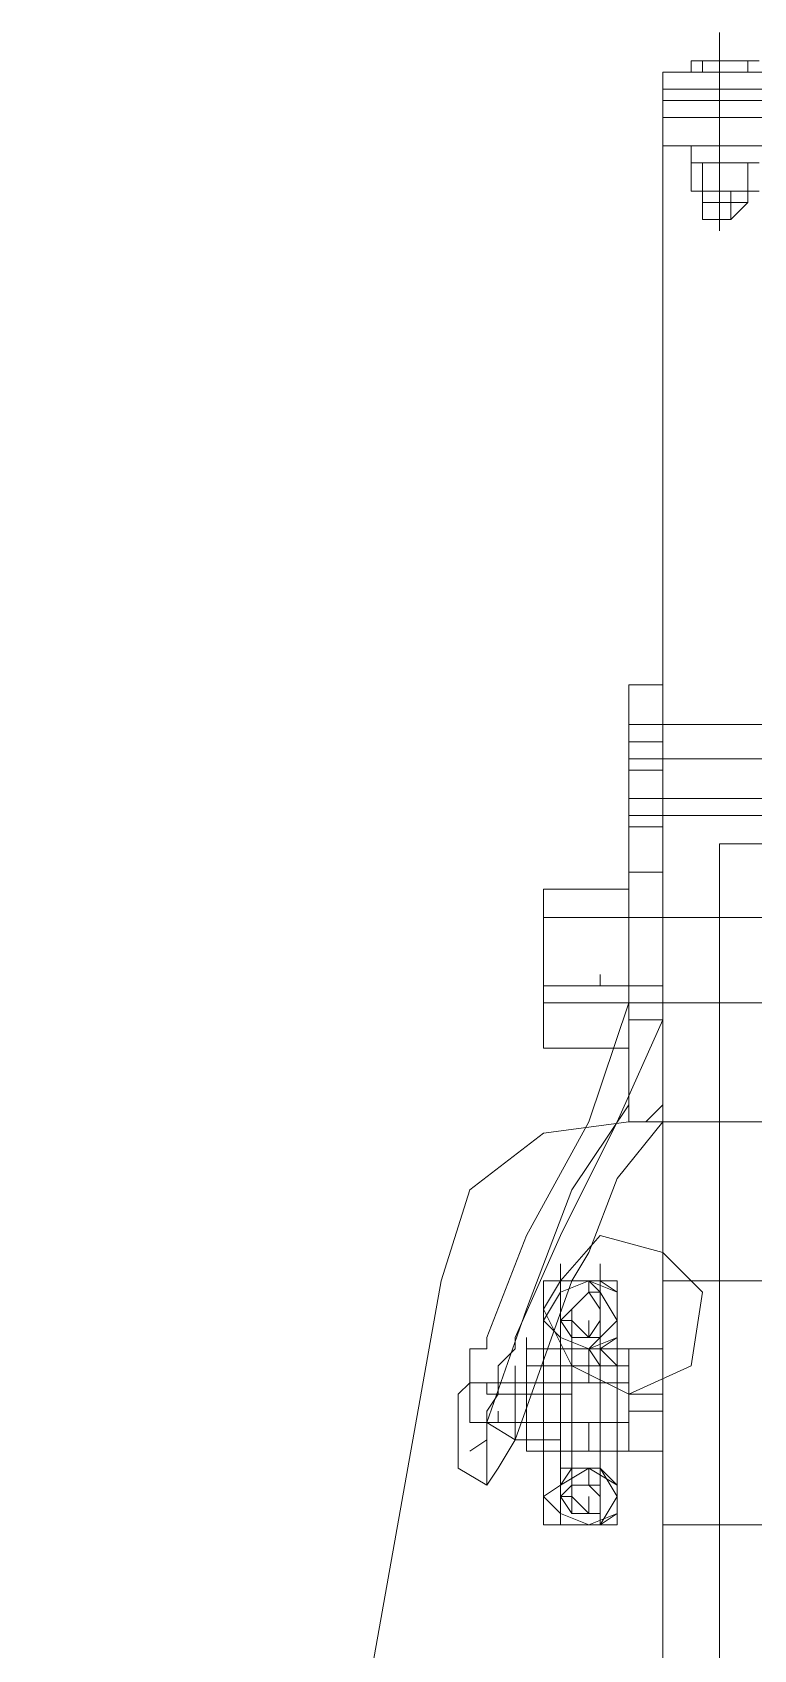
# Model space of a CAD drawing. Header units: millimetres. Extents: x 3220 to 226993, y 817 to 176024.
# Drawn here: x 73367.3 to 73551, y 89107.6 to 89519.8 of the extents above; entities that cross this region are included whole.
import ezdxf

# ---------------------------------------------------------------- set-up
doc = ezdxf.new("R2010")
doc.units = ezdxf.units.MM

# ---------------------------------------------------------------- blocks, each defined once
blk = doc.blocks.new('ligne broyage 2')
at = {"color": 7, "linetype": 'Continuous', "lineweight": 5, "true_color": 0x000007}
for points in [[(2481.4, 9702), (2481.4, 9752.63)], [(2495.87, 9730.94), (2495.87, 9742.51), (2393.16, 9742.51)], [(2485.74, 9745.4), (2471.28, 9745.4), (2471.28, 9745.4)], [(2488.63, 9742.51), (2471.28, 9742.51), (2471.28, 9742.51)], [(2474.17, 9745.4), (2474.17, 9742.51)], [(2488.63, 9742.51), (2488.63, 9745.4), (2474.17, 9745.4)], [(2485.74, 9745.4), (2485.74, 9742.51)], [(2488.63, 9745.4), (2485.74, 9745.4), (2485.74, 9745.4)], [(2422.09, 9738.17), (2495.87, 9738.17)], [(2422.09, 9738.17), (2495.87, 9738.17)], [(2422.09, 9735.28), (2495.87, 9735.28)], [(2495.87, 9730.94), (2393.16, 9730.94)], [(2495.87, 9730.94), (2393.16, 9730.94)], [(2495.87, 9730.94), (2455.36, 9730.94)], [(2455.36, 9730.94), (2495.87, 9730.94)], [(2495.87, 9730.94), (2495.87, 9434.39)], [(2455.36, 9723.7), (2495.87, 9723.7)], [(2455.36, 9723.7), (2495.87, 9723.7)], [(2488.63, 9723.7), (2471.28, 9723.7)], [(2471.28, 9719.36), (2488.63, 9719.36), (2488.63, 9723.7)], [(2488.63, 9723.7), (2488.63, 9719.36), (2471.28, 9719.36)], [(2488.63, 9723.7), (2471.28, 9723.7)], [(2474.17, 9719.36), (2471.28, 9719.36), (2471.28, 9719.36)], [(2485.74, 9719.36), (2471.28, 9719.36), (2471.28, 9719.36)], [(2474.17, 9719.36), (2485.74, 9719.36), (2485.74, 9712.13)], [(2474.17, 9719.36), (2474.17, 9712.13)], [(2474.17, 9719.36), (2474.17, 9712.13)], [(2488.63, 9719.36), (2485.74, 9719.36), (2485.74, 9719.36)], [(2485.74, 9719.36), (2485.74, 9712.13)], [(2488.63, 9719.36), (2485.74, 9719.36), (2485.74, 9719.36)], [(2488.63, 9719.36), (2488.63, 9712.13)], [(2488.63, 9719.36), (2488.63, 9712.13)], [(2471.28, 9712.13), (2488.63, 9712.13), (2488.63, 9712.13)], [(2471.28, 9712.13), (2474.17, 9712.13), (2474.17, 9712.13)], [(2488.63, 9712.13), (2474.17, 9712.13)], [(2474.17, 9712.13), (2485.74, 9712.13), (2485.74, 9712.13)], [(2474.17, 9712.13), (2474.17, 9709.24)], [(2478.51, 9712.13), (2478.51, 9704.9), (2474.17, 9709.24)], [(2485.74, 9704.9), (2485.74, 9709.24), (2474.17, 9709.24)], [(2485.74, 9712.13), (2488.63, 9712.13), (2488.63, 9712.13)], [(2485.74, 9712.13), (2485.74, 9709.24)], [(2485.74, 9712.13), (2485.74, 9704.9)], [(2485.74, 9704.9), (2478.51, 9704.9)], [(2495.87, 9571.81), (2495.87, 9586.28), (2495.87, 9586.28)], [(2495.87, 9586.28), (2504.55, 9586.28)], [(2504.55, 9576.15), (2504.55, 9586.28)], [(2495.87, 9576.15), (2495.87, 9579.05)], [(2466.94, 9576.15), (2466.94, 9553.01), (2495.87, 9553.01)], [(2495.87, 9576.15), (2466.94, 9576.15)], [(2495.87, 9576.15), (2504.55, 9576.15)], [(2504.55, 9576.15), (2504.55, 9564.58), (2504.55, 9564.58)], [(2495.87, 9571.81), (2504.55, 9571.81)], [(2495.87, 9571.81), (2495.87, 9564.58), (2504.55, 9564.58)], [(2504.55, 9567.47), (2466.94, 9567.47)], [(2495.87, 9505.27), (2495.87, 9564.58)], [(2504.55, 9505.27), (2504.55, 9564.58)], [(2466.94, 9557.35), (2504.55, 9557.35)], [(2495.87, 9553.01), (2495.87, 9557.35)], [(2495.87, 9553.01), (2504.55, 9553.01)], [(2495.87, 9550.11), (2504.55, 9550.11), (2504.55, 9550.11)], [(2481.4, 9545.77), (1671.32, 9545.77)], [(2481.4, 9434.39), (2481.4, 9545.77)], [(2495.87, 9538.54), (2504.55, 9538.54)], [(2526.25, 9534.2), (2504.55, 9534.2)], [(2526.25, 9534.2), (2526.25, 9493.7)], [(2495.87, 9526.97), (2440.9, 9526.97)], [(2495.87, 9526.97), (2526.25, 9526.97), (2526.25, 9526.97)], [(2511.78, 9509.61), (2511.78, 9512.5), (2511.78, 9512.5)], [(2504.55, 9505.27), (2504.55, 9509.61)], [(2504.55, 9505.27), (2504.55, 9509.61), (2504.55, 9509.61)], [(1645.28, 9505.27), (2495.87, 9505.27)], [(2495.87, 9505.27), (2495.87, 9500.93), (2495.87, 9500.93)], [(2495.87, 9500.93), (2495.87, 9505.27)], [(2526.25, 9505.27), (2495.87, 9505.27), (2495.87, 9505.27)], [(2495.87, 9479.23), (2495.87, 9505.27)], [(2504.55, 9505.27), (2504.55, 9500.93), (2504.55, 9500.93)], [(2504.55, 9505.27), (2504.55, 9500.93), (2504.55, 9500.93)], [(2504.55, 9505.27), (2514.67, 9474.89)], [(2504.55, 9500.93), (2495.87, 9500.93), (2507.44, 9474.89)], [(2504.55, 9479.23), (2504.55, 9500.93)], [(2526.25, 9493.7), (2504.55, 9493.7), (2504.55, 9493.7)], [(2495.87, 9479.23), (2495.87, 9483.57), (2495.87, 9483.57)], [(2504.55, 9479.23), (2504.55, 9483.57)], [(2504.55, 9479.23), (2504.55, 9483.57), (2504.55, 9483.57)], [(2504.55, 9479.23), (2504.55, 9483.57)], [(2500.21, 9474.89), (2495.87, 9479.23)], [(2495.87, 9474.89), (2495.87, 9479.23)], [(2495.87, 9479.23), (2495.87, 9474.89)], [(2504.55, 9479.23), (2504.55, 9474.89), (2495.87, 9474.89)], [(2540.71, 9398.22), (2530.58, 9427.15), (2519.01, 9457.53), (2504.55, 9479.23)], [(2495.87, 9474.89), (2455.36, 9474.89)], [(2514.67, 9441.62), (2507.44, 9460.43), (2495.87, 9474.89)], [(2500.21, 9474.89), (2504.55, 9474.89)], [(2507.44, 9474.89), (2521.91, 9445.96), (2533.48, 9419.92)], [(2514.67, 9474.89), (2530.58, 9445.96), (2540.71, 9419.92)], [(2521.91, 9434.39), (2511.78, 9445.96), (2495.87, 9441.62)], [(2495.87, 9441.62), (2485.74, 9431.49), (2488.63, 9412.69), (2504.55, 9405.46), (2519.01, 9412.69), (2526.25, 9427.15)], [(2519.01, 9434.39), (2514.67, 9441.62), (2514.67, 9441.62)], [(2511.78, 9434.39), (2511.78, 9438.73), (2511.78, 9438.73)], [(2511.78, 9434.39), (2511.78, 9438.73)], [(2511.78, 9434.39), (2511.78, 9438.73)], [(2521.91, 9434.39), (2521.91, 9438.73)], [(2495.87, 9434.39), (1629.37, 9434.39)], [(2481.4, 9372.18), (2481.4, 9434.39)], [(2495.87, 9372.18), (2495.87, 9434.39)], [(2507.44, 9379.42), (2507.44, 9434.39), (2507.44, 9434.39)], [(2511.78, 9434.39), (2507.44, 9431.49)], [(2514.67, 9434.39), (2507.44, 9431.49)], [(2521.91, 9434.39), (2507.44, 9434.39), (2507.44, 9434.39)], [(2514.67, 9434.39), (2507.44, 9431.49)], [(2507.44, 9431.49), (2511.78, 9434.39), (2511.78, 9434.39)], [(2514.67, 9434.39), (2507.44, 9431.49)], [(2514.67, 9417.03), (2507.44, 9419.92), (2507.44, 9431.49), (2514.67, 9434.39), (2521.91, 9431.49)], [(2511.78, 9434.39), (2514.67, 9434.39)], [(2514.67, 9431.49), (2514.67, 9434.39), (2514.67, 9434.39)], [(2521.91, 9431.49), (2514.67, 9434.39)], [(2521.91, 9431.49), (2514.67, 9434.39)], [(2514.67, 9434.39), (2521.91, 9434.39), (2521.91, 9431.49)], [(2514.67, 9431.49), (2514.67, 9434.39), (2514.67, 9434.39)], [(2521.91, 9419.92), (2521.91, 9431.49), (2514.67, 9434.39)], [(2514.67, 9431.49), (2514.67, 9434.39), (2514.67, 9434.39)], [(2533.48, 9393.88), (2519.01, 9434.39), (2519.01, 9434.39)], [(2521.91, 9434.39), (2526.25, 9434.39), (2526.25, 9434.39)], [(2526.25, 9434.39), (2526.25, 9379.42), (2521.91, 9375.08)], [(2521.91, 9434.39), (2521.91, 9431.49), (2526.25, 9424.26), (2521.91, 9419.92)], [(2521.91, 9434.39), (2526.25, 9427.15), (2526.25, 9427.15)], [(2507.44, 9424.26), (2507.44, 9431.49)], [(2514.67, 9417.03), (2511.78, 9417.03), (2507.44, 9419.92), (2507.44, 9431.49)], [(2507.44, 9431.49), (2507.44, 9419.92)], [(2507.44, 9431.49), (2507.44, 9424.26)], [(2507.44, 9431.49), (2507.44, 9419.92), (2507.44, 9419.92)], [(2514.67, 9431.49), (2511.78, 9427.15), (2511.78, 9424.26)], [(2514.67, 9431.49), (2511.78, 9427.15), (2511.78, 9424.26)], [(2521.91, 9424.26), (2519.01, 9427.15), (2514.67, 9431.49), (2511.78, 9431.49), (2511.78, 9424.26)], [(2519.01, 9424.26), (2519.01, 9427.15), (2514.67, 9431.49)], [(2519.01, 9427.15), (2514.67, 9431.49), (2514.67, 9431.49)], [(2521.91, 9424.26), (2519.01, 9427.15), (2514.67, 9431.49)], [(2514.67, 9417.03), (2521.91, 9419.92), (2521.91, 9431.49)], [(2519.01, 9424.26), (2519.01, 9427.15), (2514.67, 9431.49)], [(2521.91, 9419.92), (2521.91, 9431.49)], [(2521.91, 9419.92), (2521.91, 9431.49)], [(2526.25, 9424.26), (2521.91, 9431.49), (2521.91, 9431.49)], [(2507.44, 9424.26), (2507.44, 9427.15)], [(2507.44, 9424.26), (2507.44, 9427.15), (2507.44, 9427.15)], [(2507.44, 9424.26), (2507.44, 9427.15)], [(2507.44, 9424.26), (2507.44, 9427.15)], [(2507.44, 9424.26), (2507.44, 9427.15), (2507.44, 9427.15)], [(2507.44, 9424.26), (2507.44, 9427.15)], [(2511.78, 9424.26), (2511.78, 9427.15), (2511.78, 9427.15)], [(2526.25, 9424.26), (2526.25, 9427.15)], [(2526.25, 9424.26), (2526.25, 9427.15)], [(2526.25, 9424.26), (2526.25, 9427.15)], [(2526.25, 9424.26), (2526.25, 9427.15)], [(2526.25, 9424.26), (2526.25, 9427.15)], [(2526.25, 9424.26), (2526.25, 9427.15), (2526.25, 9427.15)], [(2507.44, 9424.26), (2507.44, 9419.92), (2507.44, 9419.92)], [(2507.44, 9419.92), (2507.44, 9424.26)], [(2511.78, 9424.26), (2514.67, 9419.92), (2514.67, 9419.92)], [(2511.78, 9424.26), (2511.78, 9417.03), (2511.78, 9417.03)], [(2511.78, 9424.26), (2514.67, 9419.92), (2514.67, 9419.92)], [(2511.78, 9424.26), (2514.67, 9419.92), (2514.67, 9419.92)], [(2511.78, 9424.26), (2514.67, 9419.92), (2519.01, 9419.92), (2521.91, 9424.26)], [(2511.78, 9424.26), (2514.67, 9419.92), (2519.01, 9419.92), (2519.01, 9424.26)], [(2514.67, 9419.92), (2514.67, 9424.26), (2514.67, 9424.26)], [(2514.67, 9419.92), (2514.67, 9424.26), (2514.67, 9424.26)], [(2514.67, 9419.92), (2514.67, 9424.26)], [(2514.67, 9419.92), (2519.01, 9419.92), (2519.01, 9424.26)], [(2519.01, 9417.03), (2519.01, 9424.26)], [(2519.01, 9424.26), (2521.91, 9424.26)], [(2526.25, 9424.26), (2521.91, 9419.92), (2521.91, 9417.03)], [(2504.55, 9417.03), (2495.87, 9417.03)], [(2511.78, 9417.03), (2495.87, 9417.03)], [(2495.87, 9417.03), (2511.78, 9417.03), (2507.44, 9412.69)], [(2504.55, 9390.99), (2504.55, 9417.03), (2504.55, 9412.69)], [(2511.78, 9417.03), (2507.44, 9419.92)], [(2507.44, 9419.92), (2514.67, 9417.03)], [(2507.44, 9419.92), (2511.78, 9417.03)], [(2521.91, 9419.92), (2514.67, 9417.03), (2507.44, 9419.92)], [(2507.44, 9412.69), (2507.44, 9417.03)], [(2511.78, 9417.03), (2511.78, 9419.92)], [(2511.78, 9417.03), (2511.78, 9419.92)], [(2511.78, 9417.03), (2511.78, 9419.92)], [(2511.78, 9417.03), (2511.78, 9419.92), (2511.78, 9419.92)], [(2511.78, 9417.03), (2511.78, 9419.92)], [(2511.78, 9412.69), (2511.78, 9417.03)], [(2514.67, 9417.03), (2511.78, 9417.03)], [(2514.67, 9417.03), (2511.78, 9412.69), (2511.78, 9412.69)], [(2511.78, 9417.03), (2521.91, 9417.03), (2521.91, 9417.03)], [(2511.78, 9417.03), (2511.78, 9390.99)], [(2514.67, 9417.03), (2521.91, 9419.92)], [(2521.91, 9419.92), (2521.91, 9417.03), (2514.67, 9417.03)], [(2521.91, 9417.03), (2514.67, 9417.03), (2514.67, 9417.03)], [(2514.67, 9417.03), (2521.91, 9417.03)], [(2514.67, 9417.03), (2514.67, 9408.35), (2514.67, 9408.35)], [(2526.25, 9417.03), (2514.67, 9417.03)], [(2519.01, 9390.99), (2519.01, 9417.03), (2519.01, 9417.03)], [(2521.91, 9417.03), (2521.91, 9419.92)], [(2521.91, 9417.03), (2521.91, 9419.92)], [(2521.91, 9417.03), (2521.91, 9419.92)], [(2521.91, 9408.35), (2521.91, 9417.03)], [(2530.58, 9417.03), (2521.91, 9417.03)], [(2521.91, 9417.03), (2530.58, 9417.03), (2530.58, 9417.03)], [(2526.25, 9412.69), (2526.25, 9417.03)], [(2530.58, 9417.03), (2526.25, 9417.03)], [(2526.25, 9417.03), (2526.25, 9390.99)], [(2530.58, 9417.03), (2530.58, 9419.92), (2530.58, 9419.92)], [(2530.58, 9417.03), (2530.58, 9390.99)], [(2540.71, 9382.31), (2540.71, 9401.12), (2537.82, 9405.46), (2537.82, 9412.69), (2533.48, 9417.03), (2533.48, 9419.92)], [(2547.94, 9386.65), (2547.94, 9405.46), (2545.05, 9408.35), (2545.05, 9417.03), (2540.71, 9417.03), (2540.71, 9419.92)], [(2504.55, 9412.69), (2507.44, 9412.69)], [(2504.55, 9412.69), (2504.55, 9390.99)], [(2504.55, 9405.46), (2504.55, 9412.69), (2504.55, 9412.69)], [(2504.55, 9405.46), (2504.55, 9412.69), (2504.55, 9412.69)], [(2504.55, 9408.35), (2504.55, 9412.69)], [(2507.44, 9412.69), (2507.44, 9408.35)], [(2530.58, 9412.69), (2507.44, 9412.69)], [(2507.44, 9412.69), (2507.44, 9390.99)], [(2521.91, 9412.69), (2511.78, 9412.69), (2511.78, 9412.69)], [(2511.78, 9412.69), (2511.78, 9408.35)], [(2511.78, 9408.35), (2511.78, 9412.69)], [(2511.78, 9412.69), (2511.78, 9393.88)], [(2526.25, 9408.35), (2521.91, 9408.35), (2526.25, 9408.35), (2526.25, 9412.69)], [(2521.91, 9398.22), (2521.91, 9412.69), (2521.91, 9412.69)], [(2530.58, 9408.35), (2526.25, 9408.35), (2526.25, 9412.69)], [(2526.25, 9408.35), (2526.25, 9412.69), (2526.25, 9412.69)], [(2530.58, 9408.35), (2530.58, 9412.69), (2526.25, 9412.69)], [(2530.58, 9408.35), (2530.58, 9412.69)], [(2530.58, 9408.35), (2530.58, 9412.69)], [(2530.58, 9408.35), (2530.58, 9412.69)], [(2533.48, 9408.35), (2533.48, 9412.69)], [(2504.55, 9408.35), (2507.44, 9408.35)], [(2530.58, 9408.35), (2507.44, 9408.35)], [(2521.91, 9408.35), (2507.44, 9408.35)], [(2511.78, 9408.35), (2511.78, 9398.22)], [(2519.01, 9405.46), (2519.01, 9408.35)], [(2519.01, 9408.35), (2519.01, 9398.22)], [(2521.91, 9408.35), (2521.91, 9405.46)], [(2530.58, 9408.35), (2521.91, 9408.35)], [(2526.25, 9405.46), (2526.25, 9408.35)], [(2530.58, 9408.35), (2540.71, 9408.35)], [(2530.58, 9408.35), (2533.48, 9408.35), (2533.48, 9408.35)], [(2530.58, 9405.46), (2530.58, 9408.35)], [(2530.58, 9408.35), (2533.48, 9408.35), (2533.48, 9408.35)], [(2530.58, 9398.22), (2530.58, 9408.35)], [(2533.48, 9393.88), (2533.48, 9408.35), (2533.48, 9408.35)], [(2533.48, 9408.35), (2545.05, 9408.35), (2545.05, 9408.35)], [(2537.82, 9405.46), (2537.82, 9408.35)], [(2540.71, 9405.46), (2540.71, 9408.35)], [(2545.05, 9408.35), (2545.05, 9398.22)], [(2495.87, 9405.46), (2504.55, 9405.46)], [(2519.01, 9405.46), (2537.82, 9405.46), (2537.82, 9405.46)], [(2540.71, 9405.46), (2537.82, 9405.46), (2537.82, 9405.46)], [(2504.55, 9401.12), (2495.87, 9401.12)], [(2504.55, 9390.99), (2504.55, 9401.12), (2504.55, 9401.12)], [(2504.55, 9390.99), (2504.55, 9401.12), (2504.55, 9401.12)], [(2521.91, 9398.22), (2521.91, 9401.12)], [(2526.25, 9398.22), (2526.25, 9401.12)], [(2530.58, 9398.22), (2530.58, 9401.12)], [(2533.48, 9398.22), (2533.48, 9401.12)], [(2537.82, 9398.22), (2537.82, 9401.12)], [(2540.71, 9398.22), (2540.71, 9401.12)], [(2504.55, 9398.22), (2504.55, 9393.88)], [(2507.44, 9398.22), (2504.55, 9398.22)], [(2530.58, 9398.22), (2507.44, 9398.22)], [(2507.44, 9398.22), (2507.44, 9390.99)], [(2507.44, 9398.22), (2521.91, 9398.22)], [(2511.78, 9398.22), (2511.78, 9390.99)], [(2511.78, 9390.99), (2511.78, 9398.22)], [(2514.67, 9398.22), (2514.67, 9390.99)], [(2540.71, 9398.22), (2519.01, 9398.22), (2519.01, 9398.22)], [(2526.25, 9398.22), (2526.25, 9393.88), (2521.91, 9393.88), (2526.25, 9393.88)], [(2521.91, 9390.99), (2521.91, 9398.22)], [(2521.91, 9398.22), (2530.58, 9398.22)], [(2526.25, 9398.22), (2526.25, 9393.88)], [(2526.25, 9390.99), (2526.25, 9398.22)], [(2526.25, 9398.22), (2530.58, 9398.22), (2530.58, 9398.22)], [(2526.25, 9393.88), (2526.25, 9398.22)], [(2533.48, 9398.22), (2530.58, 9398.22), (2530.58, 9398.22)], [(2530.58, 9398.22), (2530.58, 9393.88)], [(2530.58, 9390.99), (2530.58, 9398.22)], [(2530.58, 9390.99), (2530.58, 9398.22)], [(2530.58, 9398.22), (2540.71, 9398.22), (2533.48, 9393.88)], [(2545.05, 9398.22), (2540.71, 9398.22)], [(2540.71, 9398.22), (2540.71, 9393.88), (2545.05, 9390.99)], [(2504.55, 9390.99), (2504.55, 9393.88), (2504.55, 9393.88)], [(2507.44, 9390.99), (2507.44, 9393.88)], [(2511.78, 9390.99), (2511.78, 9393.88)], [(2511.78, 9393.88), (2511.78, 9390.99), (2514.67, 9390.99)], [(2511.78, 9390.99), (2511.78, 9393.88), (2511.78, 9393.88)], [(2521.91, 9393.88), (2521.91, 9390.99)], [(2521.91, 9390.99), (2521.91, 9393.88)], [(2526.25, 9390.99), (2526.25, 9393.88)], [(2526.25, 9393.88), (2530.58, 9393.88), (2530.58, 9393.88)], [(2533.48, 9393.88), (2530.58, 9393.88)], [(2533.48, 9393.88), (2537.82, 9386.65), (2540.71, 9382.31)], [(2504.55, 9390.99), (2495.87, 9390.99)], [(2511.78, 9390.99), (2495.87, 9390.99)], [(2495.87, 9390.99), (2511.78, 9390.99), (2511.78, 9390.99)], [(2504.55, 9390.99), (2507.44, 9390.99)], [(2507.44, 9390.99), (2530.58, 9390.99)], [(2511.78, 9390.99), (2507.44, 9390.99)], [(2511.78, 9386.65), (2511.78, 9390.99)], [(2511.78, 9390.99), (2521.91, 9390.99), (2521.91, 9390.99)], [(2511.78, 9386.65), (2511.78, 9390.99), (2511.78, 9390.99)], [(2511.78, 9386.65), (2511.78, 9390.99)], [(2511.78, 9390.99), (2511.78, 9386.65), (2511.78, 9386.65)], [(2511.78, 9390.99), (2511.78, 9372.18), (2511.78, 9372.18)], [(2519.01, 9390.99), (2511.78, 9390.99), (2511.78, 9390.99)], [(2511.78, 9390.99), (2511.78, 9379.42), (2511.78, 9379.42)], [(2514.67, 9375.08), (2519.01, 9379.42), (2519.01, 9390.99)], [(2521.91, 9390.99), (2514.67, 9390.99), (2514.67, 9390.99)], [(2514.67, 9390.99), (2526.25, 9390.99)], [(2521.91, 9390.99), (2519.01, 9390.99), (2519.01, 9390.99)], [(2521.91, 9386.65), (2521.91, 9390.99)], [(2521.91, 9386.65), (2521.91, 9372.18), (2521.91, 9390.99)], [(2530.58, 9390.99), (2521.91, 9390.99), (2521.91, 9390.99)], [(2530.58, 9390.99), (2521.91, 9390.99), (2521.91, 9390.99)], [(2521.91, 9390.99), (2521.91, 9386.65), (2521.91, 9386.65)], [(2526.25, 9390.99), (2530.58, 9390.99)], [(2521.91, 9382.31), (2514.67, 9386.65), (2507.44, 9382.31)], [(2507.44, 9382.31), (2511.78, 9386.65), (2514.67, 9386.65)], [(2511.78, 9386.65), (2507.44, 9382.31), (2507.44, 9379.42)], [(2507.44, 9382.31), (2511.78, 9386.65)], [(2514.67, 9386.65), (2507.44, 9382.31)], [(2514.67, 9386.65), (2507.44, 9382.31)], [(2507.44, 9375.08), (2511.78, 9372.18), (2511.78, 9386.65)], [(2511.78, 9386.65), (2514.67, 9386.65), (2521.91, 9382.31)], [(2514.67, 9382.31), (2514.67, 9386.65), (2514.67, 9386.65)], [(2514.67, 9386.65), (2519.01, 9386.65), (2521.91, 9382.31)], [(2514.67, 9382.31), (2514.67, 9386.65), (2514.67, 9386.65)], [(2514.67, 9386.65), (2521.91, 9386.65)], [(2521.91, 9375.08), (2521.91, 9382.31), (2514.67, 9386.65)], [(2514.67, 9382.31), (2514.67, 9386.65), (2514.67, 9386.65)], [(2521.91, 9382.31), (2521.91, 9386.65)], [(2521.91, 9386.65), (2521.91, 9382.31)], [(2540.71, 9382.31), (2547.94, 9386.65), (2547.94, 9386.65)], [(2507.44, 9382.31), (2507.44, 9375.08)], [(2507.44, 9382.31), (2507.44, 9375.08), (2507.44, 9375.08)], [(2507.44, 9379.42), (2507.44, 9382.31), (2507.44, 9382.31)], [(2507.44, 9379.42), (2507.44, 9382.31)], [(2507.44, 9379.42), (2507.44, 9382.31), (2507.44, 9382.31)], [(2507.44, 9382.31), (2507.44, 9375.08)], [(2507.44, 9382.31), (2507.44, 9375.08)], [(2507.44, 9382.31), (2507.44, 9375.08)], [(2507.44, 9379.42), (2507.44, 9382.31)], [(2507.44, 9375.08), (2507.44, 9379.42), (2507.44, 9379.42)], [(2507.44, 9379.42), (2507.44, 9372.18), (2507.44, 9372.18)], [(2514.67, 9382.31), (2511.78, 9379.42), (2511.78, 9379.42)], [(2511.78, 9382.31), (2511.78, 9375.08), (2519.01, 9375.08), (2521.91, 9379.42)], [(2519.01, 9379.42), (2519.01, 9382.31), (2511.78, 9382.31)], [(2521.91, 9379.42), (2519.01, 9379.42), (2519.01, 9382.31), (2511.78, 9382.31), (2511.78, 9375.08), (2519.01, 9375.08), (2519.01, 9379.42)], [(2514.67, 9382.31), (2511.78, 9379.42), (2511.78, 9379.42)], [(2514.67, 9382.31), (2511.78, 9379.42), (2511.78, 9379.42)], [(2511.78, 9382.31), (2511.78, 9375.08), (2514.67, 9375.08)], [(2521.91, 9379.42), (2519.01, 9382.31), (2511.78, 9382.31)], [(2511.78, 9379.42), (2511.78, 9382.31)], [(2511.78, 9379.42), (2511.78, 9375.08), (2514.67, 9375.08)], [(2519.01, 9379.42), (2519.01, 9382.31), (2514.67, 9382.31)], [(2514.67, 9375.08), (2514.67, 9379.42), (2514.67, 9379.42)], [(2514.67, 9375.08), (2514.67, 9379.42), (2514.67, 9379.42)], [(2514.67, 9375.08), (2514.67, 9379.42)], [(2514.67, 9375.08), (2519.01, 9375.08), (2519.01, 9379.42)], [(2514.67, 9375.08), (2519.01, 9375.08), (2521.91, 9379.42)], [(2514.67, 9375.08), (2514.67, 9379.42)], [(2521.91, 9382.31), (2526.25, 9379.42)], [(2521.91, 9375.08), (2526.25, 9379.42), (2521.91, 9382.31)], [(2521.91, 9375.08), (2521.91, 9382.31)], [(2521.91, 9375.08), (2521.91, 9382.31)], [(2521.91, 9375.08), (2521.91, 9382.31)], [(2526.25, 9379.42), (2526.25, 9382.31)], [(2526.25, 9379.42), (2526.25, 9382.31)], [(2526.25, 9379.42), (2526.25, 9382.31), (2526.25, 9382.31)], [(2526.25, 9379.42), (2526.25, 9382.31), (2526.25, 9382.31)], [(2526.25, 9379.42), (2526.25, 9382.31), (2526.25, 9382.31)], [(2526.25, 9372.18), (2526.25, 9379.42)], [(2495.87, 9372.18), (1629.37, 9372.18)], [(2481.4, 9020.67), (2481.4, 9372.18)], [(2495.87, 9372.18), (2495.87, 9020.67)], [(2514.67, 9372.18), (2507.44, 9375.08), (2511.78, 9372.18)], [(2521.91, 9375.08), (2514.67, 9372.18), (2507.44, 9375.08)], [(2521.91, 9375.08), (2514.67, 9372.18), (2507.44, 9375.08)], [(2514.67, 9372.18), (2521.91, 9375.08), (2514.67, 9372.18), (2507.44, 9375.08)], [(2507.44, 9372.18), (2521.91, 9372.18), (2521.91, 9372.18)], [(2511.78, 9372.18), (2511.78, 9375.08)], [(2511.78, 9372.18), (2511.78, 9375.08), (2511.78, 9375.08)], [(2511.78, 9372.18), (2521.91, 9372.18), (2521.91, 9372.18)], [(2521.91, 9372.18), (2521.91, 9375.08)], [(2521.91, 9375.08), (2521.91, 9372.18)], [(2521.91, 9372.18), (2521.91, 9375.08)], [(2521.91, 9372.18), (2526.25, 9372.18), (2526.25, 9372.18)]]:
    blk.add_lwpolyline(points, dxfattribs=at)
for points in [[(2455.36, 9730.94), (2495.87, 9730.94)], [(2495.87, 9509.61), (2526.25, 9509.61)], [(2521.91, 9424.26), (2521.91, 9431.49), (2514.67, 9434.39), (2511.78, 9431.49), (2507.44, 9424.26), (2511.78, 9419.92), (2514.67, 9417.03), (2521.91, 9419.92), (2521.91, 9431.49), (2514.67, 9434.39), (2511.78, 9431.49), (2507.44, 9424.26), (2511.78, 9419.92), (2514.67, 9417.03), (2521.91, 9419.92)], [(2511.78, 9434.39), (2511.78, 9412.69)], [(2521.91, 9412.69), (2521.91, 9434.39)], [(2521.91, 9424.26), (2519.01, 9427.15), (2514.67, 9431.49), (2511.78, 9427.15), (2511.78, 9419.92), (2519.01, 9419.92)], [(2521.91, 9424.26), (2519.01, 9427.15), (2514.67, 9431.49), (2511.78, 9427.15), (2511.78, 9419.92), (2519.01, 9419.92)], [(2521.91, 9424.26), (2519.01, 9427.15), (2514.67, 9431.49), (2511.78, 9427.15), (2511.78, 9419.92), (2519.01, 9419.92)], [(2519.01, 9424.26), (2519.01, 9427.15), (2514.67, 9431.49), (2511.78, 9427.15), (2511.78, 9424.26), (2514.67, 9419.92)], [(2521.91, 9424.26), (2519.01, 9427.15), (2514.67, 9431.49), (2511.78, 9427.15), (2511.78, 9419.92), (2519.01, 9419.92)], [(2519.01, 9424.26), (2519.01, 9427.15), (2514.67, 9431.49), (2511.78, 9427.15), (2511.78, 9424.26), (2514.67, 9419.92)], [(2521.91, 9424.26), (2519.01, 9427.15), (2514.67, 9431.49), (2511.78, 9427.15), (2511.78, 9419.92), (2519.01, 9419.92)], [(2521.91, 9424.26), (2519.01, 9427.15), (2514.67, 9431.49), (2511.78, 9427.15), (2511.78, 9419.92), (2519.01, 9419.92)], [(2521.91, 9379.42), (2521.91, 9386.65), (2511.78, 9386.65), (2507.44, 9379.42), (2511.78, 9372.18), (2521.91, 9372.18)], [(2521.91, 9379.42), (2521.91, 9386.65), (2511.78, 9386.65), (2507.44, 9379.42), (2511.78, 9372.18), (2521.91, 9372.18)], [(2521.91, 9379.42), (2519.01, 9382.31), (2511.78, 9382.31), (2511.78, 9375.08), (2519.01, 9375.08)], [(2521.91, 9379.42), (2519.01, 9382.31), (2511.78, 9382.31), (2511.78, 9375.08), (2519.01, 9375.08)], [(2519.01, 9379.42), (2519.01, 9382.31), (2511.78, 9382.31), (2511.78, 9375.08), (2519.01, 9375.08)], [(2521.91, 9379.42), (2519.01, 9382.31), (2511.78, 9382.31), (2511.78, 9375.08), (2519.01, 9375.08)], [(2521.91, 9379.42), (2519.01, 9382.31), (2511.78, 9382.31), (2511.78, 9375.08), (2519.01, 9375.08)], [(2521.91, 9379.42), (2519.01, 9382.31), (2511.78, 9382.31), (2511.78, 9375.08), (2519.01, 9375.08)], [(2521.91, 9379.42), (2519.01, 9382.31), (2511.78, 9382.31), (2511.78, 9375.08), (2519.01, 9375.08)]]:
    blk.add_lwpolyline(points, close=True, dxfattribs=at)
at = {"color": 7, "linetype": 'Continuous', "lineweight": 15, "true_color": 0x000007}
for points in [[(2552.28, 9434.39), (2545.05, 9457.53), (2526.25, 9472), (2504.55, 9474.89)], [(2656.44, 8849.97), (2552.28, 9434.39), (2552.28, 9434.39)]]:
    blk.add_lwpolyline(points, dxfattribs=at)

msp = doc.modelspace()

# ---------------------------------------------------------------- block references
at = {"xscale": -1}
msp.add_blockref('ligne broyage 2', (76023.71, 79767.2), dxfattribs=at)

doc.saveas('drawing.dxf')
